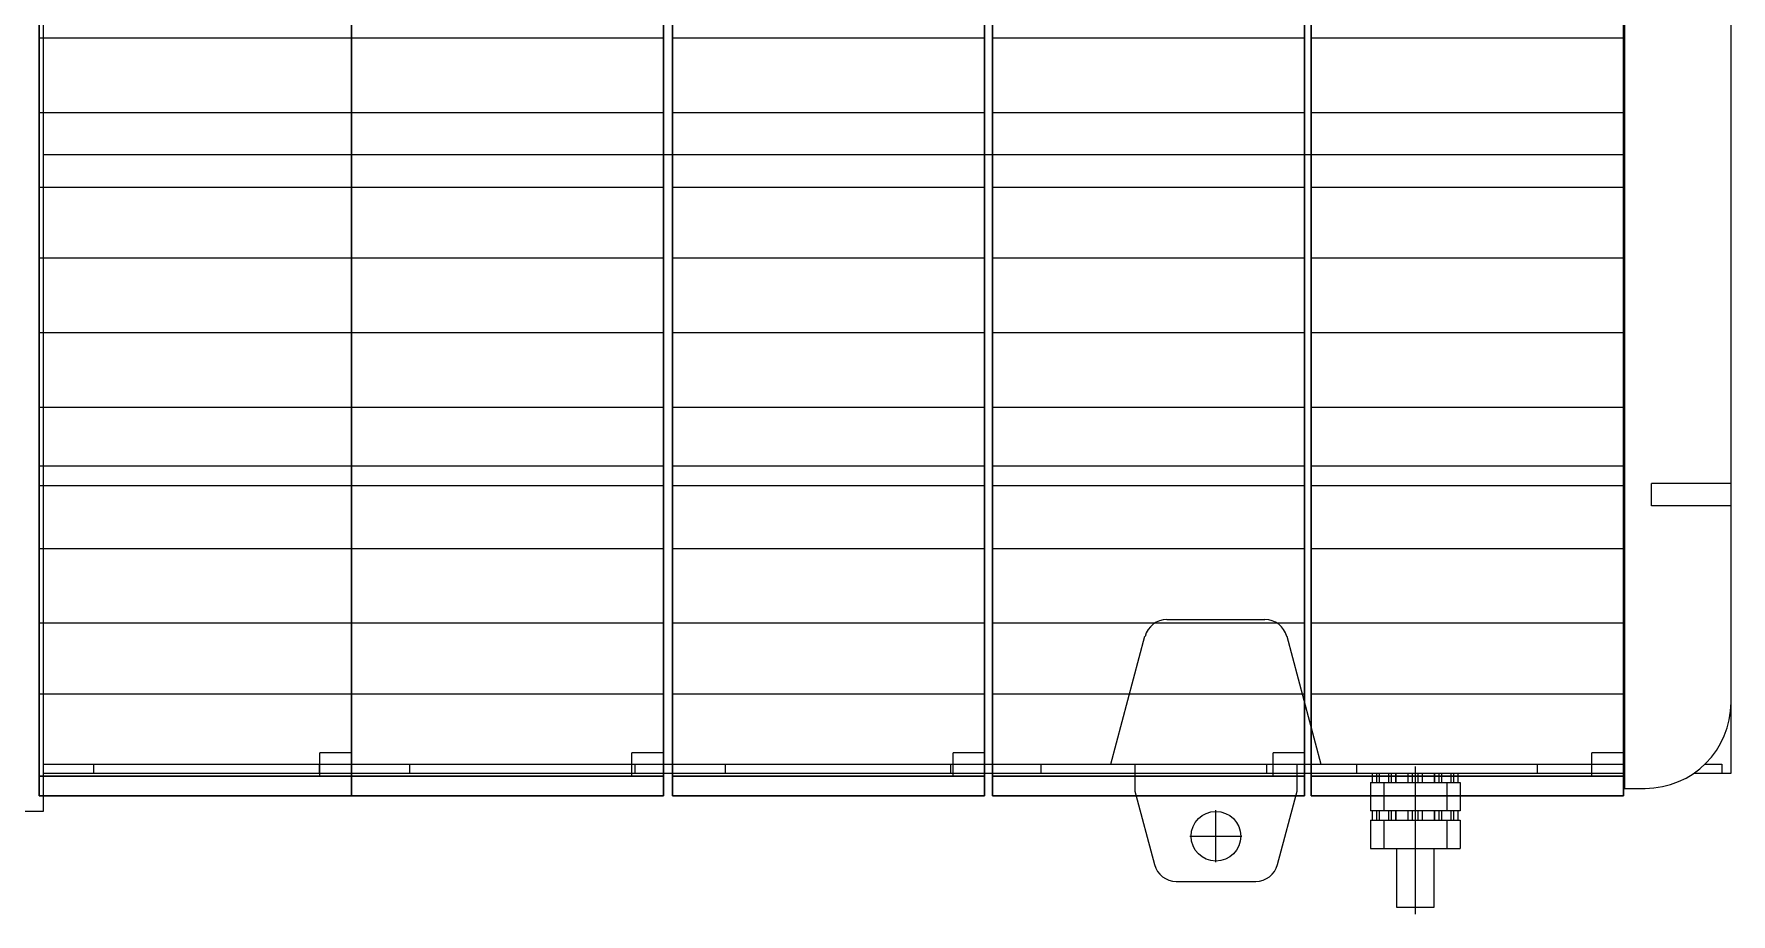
# Model space of a CAD drawing. Header units: millimetres. Extents: x 0 to 3780, y 0 to 2673.
# Drawn here: x 681.4 to 869.5, y 671.4 to 768.9 of the extents above; entities that cross this region are included whole.
import ezdxf

# ---------------------------------------------------------------- set-up
doc = ezdxf.new("R2010")
doc.units = ezdxf.units.MM
for name, color, linetype, lineweight in [('AM_0', 7, 'Continuous', 5), ('AM_7', 7, 'Continuous', 5), ('AM_9', 6, 'Continuous', 5)]:
    doc.layers.add(name, color=color, linetype=linetype, lineweight=lineweight)

msp = doc.modelspace()

# ---------------------------------------------------------------- linework, layer by layer
at = {"lineweight": 0}
for p, q in [((682, 768.5), (716.6, 768.5)), ((716.6, 768.5), (751.2, 768.5)), ((752.2, 768.5), (786.8, 768.5)), ((787.67, 768.5), (822.27, 768.5)), ((823, 768.5), (857.6, 768.5)), ((682, 760.23), (716.6, 760.23)), ((716.6, 760.23), (751.2, 760.23)), ((752.2, 760.23), (786.8, 760.23)), ((787.67, 760.23), (822.27, 760.23)), ((823, 760.23), (857.6, 760.23)), ((682, 751.95), (716.6, 751.95)), ((716.6, 751.95), (751.2, 751.95)), ((752.2, 751.95), (786.8, 751.95)), ((787.67, 751.95), (822.27, 751.95)), ((823, 751.95), (857.6, 751.95)), ((682, 744.13), (716.6, 744.13)), ((716.6, 744.13), (751.2, 744.13)), ((752.2, 744.13), (786.8, 744.13)), ((787.67, 744.13), (822.27, 744.13)), ((823, 744.13), (857.6, 744.13)), ((682, 735.85), (716.6, 735.85)), ((716.6, 735.85), (751.2, 735.85)), ((752.2, 735.85), (786.8, 735.85)), ((787.67, 735.85), (822.27, 735.85)), ((823, 735.85), (857.6, 735.85)), ((682, 727.58), (716.6, 727.58)), ((716.6, 727.58), (751.2, 727.58)), ((752.2, 727.58), (786.8, 727.58)), ((787.67, 727.58), (822.27, 727.58)), ((823, 727.58), (857.6, 727.58)), ((682, 721.06), (716.6, 721.06)), ((716.6, 721.06), (751.2, 721.06)), ((752.2, 721.06), (786.8, 721.06)), ((787.67, 721.06), (822.27, 721.06)), ((823, 721.06), (857.6, 721.06)), ((682, 718.89), (716.6, 718.89)), ((716.6, 718.89), (751.2, 718.89)), ((752.2, 718.89), (786.8, 718.89)), ((787.67, 718.89), (822.27, 718.89)), ((823, 718.89), (857.6, 718.89)), ((682, 711.91), (716.6, 711.91)), ((716.6, 711.91), (751.2, 711.91)), ((752.2, 711.91), (786.8, 711.91)), ((787.67, 711.91), (822.27, 711.91)), ((823, 711.91), (857.6, 711.91)), ((682, 703.66), (716.6, 703.66)), ((716.6, 703.66), (751.2, 703.66)), ((752.2, 703.66), (786.8, 703.66)), ((787.67, 703.66), (822.27, 703.66)), ((823, 703.66), (857.6, 703.66)), ((682, 695.82), (716.6, 695.82)), ((716.6, 695.82), (751.2, 695.82)), ((752.2, 695.82), (786.8, 695.82)), ((787.67, 695.82), (822.27, 695.82)), ((823, 695.82), (857.6, 695.82)), ((713.1, 686.67), (713.1, 689.28)), ((716.6, 689.28), (713.1, 689.28)), ((747.7, 686.67), (747.7, 689.28)), ((751.2, 689.28), (747.7, 689.28)), ((783.3, 686.67), (783.3, 689.28)), ((786.8, 689.28), (783.3, 689.28)), ((818.77, 686.67), (818.77, 689.28)), ((822.27, 689.28), (818.77, 689.28)), ((854.1, 686.67), (854.1, 689.28)), ((857.6, 689.28), (854.1, 689.28))]:
    msp.add_line(p, q, dxfattribs=at)
for points in [[(716.6, 686.67), (682, 686.67), (682, 829), (716.6, 829)], [(682, 829), (682, 686.67), (716.6, 686.67), (716.6, 829)], [(751.2, 686.67), (716.6, 686.67), (716.6, 829), (751.2, 829)], [(716.6, 829), (716.6, 686.67), (751.2, 686.67), (751.2, 829)], [(786.8, 686.67), (752.2, 686.67), (752.2, 829), (786.8, 829)], [(752.2, 829), (752.2, 686.67), (786.8, 686.67), (786.8, 829)], [(822.27, 686.67), (787.67, 686.67), (787.67, 829), (822.27, 829)], [(787.67, 829), (787.67, 686.67), (822.27, 686.67), (822.27, 829)], [(857.6, 686.67), (823, 686.67), (823, 829), (857.6, 829)], [(823, 829), (823, 686.67), (857.6, 686.67), (857.6, 829)], [(716.6, 684.5), (716.6, 686.67), (716.6, 684.5), (682, 684.5), (682, 686.67), (682, 684.5)], [(751.2, 684.5), (751.2, 686.67), (751.2, 684.5), (716.6, 684.5), (716.6, 686.67), (716.6, 684.5)], [(786.8, 684.5), (786.8, 686.67), (786.8, 684.5), (752.2, 684.5), (752.2, 686.67), (752.2, 684.5)], [(822.27, 684.5), (822.27, 686.67), (822.27, 684.5), (787.67, 684.5), (787.67, 686.67), (787.67, 684.5)], [(857.6, 684.5), (857.6, 686.67), (857.6, 684.5), (823, 684.5), (823, 686.67), (823, 684.5)]]:
    msp.add_lwpolyline(points, close=True, dxfattribs=at)
at = {"layer": 'AM_0'}
for p, q in [((682.48, 682.8), (682.48, 828.08)), ((857.73, 825.43), (857.73, 685.33)), ((869.53, 687.03), (869.53, 824.03)), ((682.48, 755.55), (857.73, 755.55)), ((860.73, 716.63), (860.73, 719.13)), ((869.53, 719.13), (860.73, 719.13)), ((869.53, 716.63), (860.73, 716.63)), ((806.99, 704.03), (817.87, 704.03)), ((800.78, 688.03), (804.57, 702.18)), ((820.29, 702.18), (824.08, 688.03)), ((682.48, 688.03), (857.73, 688.03)), ((682.48, 687.03), (857.73, 687.03)), ((803.43, 687.03), (803.43, 685.03)), ((821.43, 685.03), (821.43, 687.03)), ((829.77, 687.03), (829.77, 685.99)), ((829.78, 685.99), (829.78, 687.03)), ((830.26, 685.99), (830.26, 687.03)), ((830.56, 685.99), (830.56, 687.03)), ((831.89, 685.99), (831.89, 687.03)), ((832.42, 685.99), (832.42, 687.03)), ((833.75, 685.99), (833.75, 687.03)), ((834.23, 685.99), (834.23, 687.03)), ((834.84, 685.99), (834.84, 687.03)), ((835.32, 685.99), (835.32, 687.03)), ((836.65, 685.99), (836.65, 687.03)), ((837.18, 685.99), (837.18, 687.03)), ((838.5, 685.99), (838.5, 687.03)), ((838.81, 685.99), (838.81, 687.03)), ((839.29, 685.99), (839.29, 687.03)), ((839.3, 685.99), (839.3, 687.03)), ((865.44, 687.03), (869.53, 687.03)), ((866.65, 688.03), (868.53, 688.03)), ((868.53, 688.03), (868.53, 687.03)), ((803.43, 685.03), (805.62, 676.88)), ((819.25, 676.88), (821.43, 685.03)), ((829.58, 685.99), (829.58, 682.85)), ((829.58, 685.99), (839.49, 685.99)), ((831.03, 685.99), (831.03, 682.85)), ((834.53, 685.99), (834.53, 682.85)), ((838.04, 685.99), (838.04, 682.85)), ((839.49, 685.99), (839.49, 682.85)), ((857.73, 685.33), (860, 685.33)), ((672.58, 682.8), (682.48, 682.8)), ((839.49, 682.85), (829.58, 682.85)), ((829.58, 681.81), (829.58, 678.67)), ((829.58, 681.81), (839.49, 681.81)), ((829.77, 682.85), (829.77, 681.81)), ((829.78, 681.81), (829.78, 682.85)), ((830.26, 681.81), (830.26, 682.85)), ((830.56, 681.81), (830.56, 682.85)), ((831.03, 681.81), (831.03, 678.67)), ((831.89, 681.81), (831.89, 682.85)), ((832.42, 681.81), (832.42, 682.85)), ((833.75, 681.81), (833.75, 682.85)), ((834.23, 681.81), (834.23, 682.85)), ((834.53, 681.81), (834.53, 678.67)), ((834.84, 681.81), (834.84, 682.85)), ((835.32, 681.81), (835.32, 682.85)), ((836.65, 681.81), (836.65, 682.85)), ((837.18, 681.81), (837.18, 682.85)), ((838.04, 681.81), (838.04, 678.67)), ((838.5, 681.81), (838.5, 682.85)), ((838.81, 681.81), (838.81, 682.85)), ((839.29, 681.81), (839.29, 682.85)), ((839.3, 681.81), (839.3, 682.85)), ((839.49, 681.81), (839.49, 678.67)), ((829.58, 678.67), (839.49, 678.67)), ((832.45, 678.67), (832.45, 672.15)), ((836.62, 672.15), (836.62, 678.67)), ((808.03, 675.03), (816.84, 675.03)), ((832.45, 672.15), (836.62, 672.15))]:
    msp.add_line(p, q, dxfattribs=at)
msp.add_circle((812.43, 680.03), 2.75, dxfattribs=at)
for centre, radius, start, end in [((806.99, 701.53), 2.5, 90, 165), ((817.87, 701.53), 2.5, 15, 90), ((860, 694.86), 9.53, 270, 0), ((808.03, 677.53), 2.5, 195, 270), ((816.84, 677.53), 2.5, 270, 345)]:
    msp.add_arc(centre, radius, start, end, dxfattribs=at)
at = {"layer": 'AM_7', "ltscale": 1.5}
for p, q in [((834.53, 687.77), (834.53, 671.41)), ((812.43, 677.14), (812.43, 682.92)), ((809.55, 680.03), (815.32, 680.03))]:
    msp.add_line(p, q, dxfattribs=at)
at = {"layer": 'AM_9', "ltscale": 2}
for p, q in [((688.03, 688.03), (688.03, 687.03)), ((713.03, 688.03), (713.03, 687.03)), ((723.03, 688.03), (723.03, 687.03)), ((748.03, 688.03), (748.03, 687.03)), ((758.03, 688.03), (758.03, 687.03)), ((783.03, 688.03), (783.03, 687.03)), ((793.03, 688.03), (793.03, 687.03)), ((803.43, 688.03), (803.43, 687.03)), ((818.03, 688.03), (818.03, 687.03)), ((821.43, 687.03), (821.43, 688.03)), ((828.03, 688.03), (828.03, 687.03)), ((831.59, 685.99), (831.59, 687.03)), ((832.38, 685.99), (832.38, 687.03)), ((836.69, 685.99), (836.69, 687.03)), ((837.48, 685.99), (837.48, 687.03)), ((848.03, 688.03), (848.03, 687.03)), ((831.59, 681.81), (831.59, 682.85)), ((832.38, 681.81), (832.38, 682.85)), ((836.69, 681.81), (836.69, 682.85)), ((837.48, 681.81), (837.48, 682.85))]:
    msp.add_line(p, q, dxfattribs=at)

doc.saveas('drawing.dxf')
